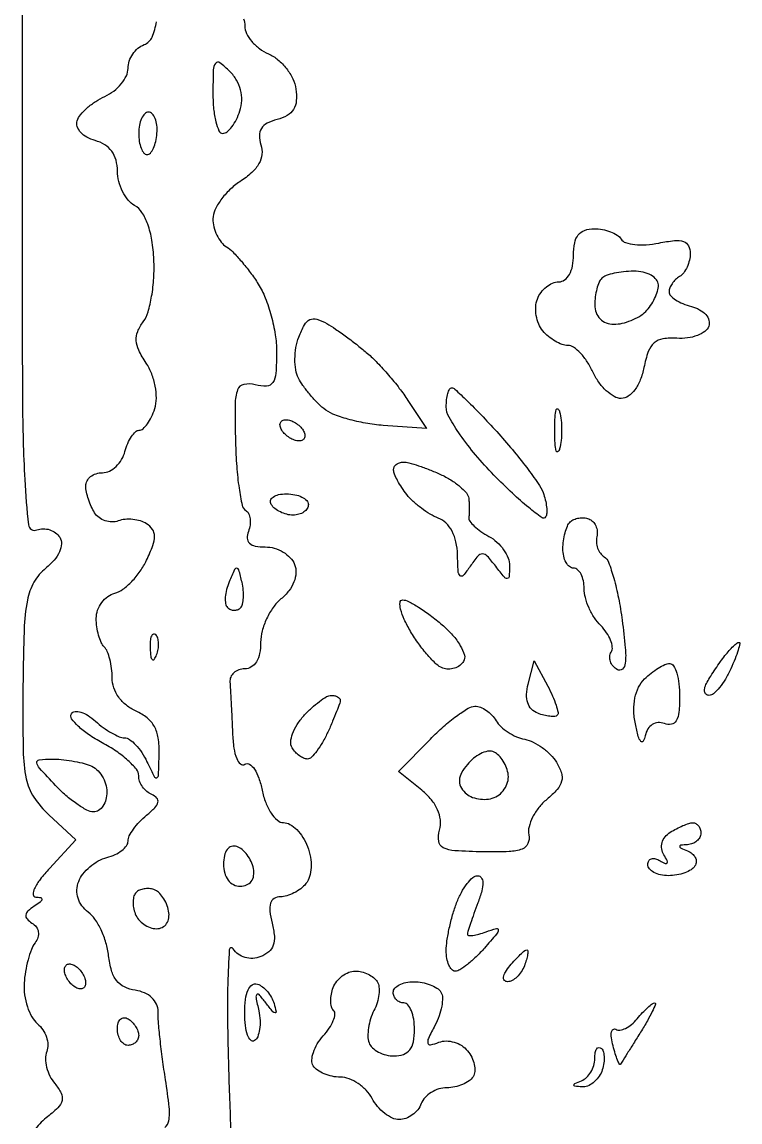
# Model space of a CAD drawing. Extents: x 0 to 102, y 0 to 135.
# Drawn here: x 0 to 5.73, y 65.63 to 74.41 of the extents above; entities that cross this region are included whole.
import ezdxf

# ---------------------------------------------------------------- set-up
doc = ezdxf.new("R2010")
doc.units = 0
doc.header["$MEASUREMENT"] = 0

msp = doc.modelspace()

# ---------------------------------------------------------------- linework, layer by layer
for points in [[(0, 75.073242), (0, 72.690576, 0.001529), (0.003999, 71.382734, 0.011119), (0.021797, 70.755135, 0.015819), (0.051573, 70.393826, 0.490273), (0.118343, 70.353323, -0.089775), (0.168403, 70.362812, -0.079916), (0.220816, 70.354825, -0.080953), (0.267492, 70.330981, -0.096143), (0.301003, 70.294666, -0.152854), (0.314344, 70.242467, -0.093074), (0.29916, 70.180089, -0.071745), (0.256519, 70.113212, -0.044849), (0.189743, 70.048423, 0.09482), (0.095619, 69.936916, 0.08113), (0.042826, 69.792327, 0.039039), (0.016998, 69.558767, 0.00602), (0.007636, 69.092135, 0.005583), (0.009208, 68.592277, 0.047014), (0.033535, 68.368467, 0.095884), (0.094401, 68.221819, 0.059704), (0.215271, 68.079436), (0.429436, 67.880852), (0.218758, 67.653526, 0.023032), (0.1449, 67.56608, 0.052678), (0.099843, 67.492596, 0.116491), (0.089559, 67.445007, 0.40492), (0.10979, 67.424905, -0.052057), (0.149256, 67.420276, -0.400806), (0.158651, 67.406171, -0.189501), (0.145483, 67.384661, -0.020531), (0.096718, 67.35088, 0.041609), (0.04695, 67.313207, 0.179998), (0.030007, 67.280937, 0.224331), (0.040021, 67.250106, 0.06555), (0.079676, 67.217743, -0.09553), (0.113819, 67.186313, -0.121539), (0.130219, 67.146907, -0.116425), (0.126735, 67.10308, -0.082791), (0.104052, 67.059118, 0.069447), (0.074878, 67.00608, 0.025054), (0.048227, 66.924042, 0.024281), (0.027657, 66.830054, 0.026491), (0.017033, 66.737207, 0.05026), (0.020704, 66.644244, 0.044596), (0.042693, 66.549925, 0.047151), (0.078473, 66.468139, 0.093126), (0.12356, 66.413772, -0.07319), (0.166003, 66.366532, -0.066524), (0.19471, 66.307552, -0.070011), (0.205886, 66.246253, -0.10209), (0.197007, 66.192237, 0.097897), (0.187247, 66.135803, 0.055696), (0.196619, 66.066918, 0.052593), (0.222315, 65.996866, 0.059082), (0.261315, 65.936645, -0.053219), (0.312279, 65.859931, -0.183941), (0.319078, 65.801697, -0.139901), (0.285374, 65.743587, -0.02667), (0.192089, 65.662772, 0.080661), (0.098078, 65.561708, 0.086782)], [(1.767113, 74.431603, -0.082377), (1.7766, 74.37441, 0.115324), (1.790569, 74.314651, 0.061574), (1.832515, 74.250942, 0.056316), (1.894154, 74.193168, 0.056832), (1.96695, 74.150811, -0.071231), (2.041834, 74.104314, -0.0528), (2.109563, 74.034104, -0.053278), (2.16043, 73.952145, -0.077217), (2.185143, 73.87078, -0.054865), (2.188069, 73.776766, -0.119448), (2.165763, 73.708604, -0.12611), (2.115759, 73.660517, -0.064889), (2.03472, 73.627643, 0.054649), (1.955761, 73.597473, 0.131716), (1.909777, 73.555816, 0.146849), (1.893646, 73.499967, 0.074361), (1.905335, 73.427019, -0.102822), (1.913262, 73.349877, -0.103281), (1.889764, 73.2761, -0.080365), (1.832126, 73.204027, -0.038971), (1.738507, 73.131677, 0.045711), (1.655984, 73.06611, 0.044844), (1.586164, 72.986248, 0.048488), (1.538193, 72.904728, 0.109178), (1.5228, 72.835074, 0.0618), (1.530792, 72.770664, 0.050912), (1.554461, 72.705544, 0.052855), (1.589318, 72.649445, 0.087391), (1.630581, 72.612154, -0.058542), (1.681757, 72.570982, -0.017445), (1.749594, 72.496907, -0.017239), (1.820564, 72.407715, -0.017834), (1.884381, 72.314827, -0.048272), (1.940372, 72.204556, -0.027164), (1.987507, 72.061867, -0.02688), (2.019758, 71.911285, -0.039331), (2.0304, 71.776209, -0.015621), (2.025006, 71.603613, -0.12744), (2.000684, 71.52922, -0.248155), (1.95126, 71.501261, -0.071145), (1.860962, 71.511575, 0.111343), (1.769017, 71.514703, 0.268745), (1.719372, 71.471785, 0.082386), (1.700045, 71.358143, 0.006665), (1.702862, 71.054274, 0.012789), (1.71228, 70.858962, 0.01853), (1.731376, 70.68734, 0.014404), (1.755985, 70.5495, 0.205768), (1.784006, 70.509523, -0.144249), (1.807118, 70.483733, -0.078305), (1.819306, 70.442573, -0.06715), (1.819182, 70.392894, -0.057515), (1.806154, 70.342191, 0.096705), (1.796489, 70.287075, 0.203064), (1.81389, 70.248098, 0.144706), (1.860268, 70.224958, 0.043875), (1.939404, 70.218, -0.071141), (2.01258, 70.207535, -0.063606), (2.082959, 70.176852, -0.066837), (2.140029, 70.131485, -0.100151), (2.174063, 70.077923, -0.103881), (2.184814, 70.011043, -0.082166), (2.169393, 69.939254, -0.071862), (2.128694, 69.868012, -0.053673), (2.065658, 69.802973, 0.065536), (2.00358, 69.735815, 0.044373), (1.951134, 69.645591, 0.044355), (1.915405, 69.547469, 0.06523), (1.9035, 69.4566, -0.04716), (1.895156, 69.36833, -0.088208), (1.86966, 69.3015, -0.118484), (1.82905, 69.260144, -0.140575), (1.7766, 69.2451, 0.083156), (1.728779, 69.237092, 0.099576), (1.689462, 69.214036, 0.109838), (1.664759, 69.179662, 0.121638), (1.65816, 69.13935, -0.00577), (1.662208, 69.080159, -0.001203), (1.667863, 68.976218, -0.001262), (1.673831, 68.855536, -0.001192), (1.67931, 68.732507, 0.023966), (1.690039, 68.613675, 0.059842), (1.712203, 68.529514, 0.122124), (1.742547, 68.487019, 0.32619), (1.777594, 68.484314, -0.286815), (1.81446, 68.484128, -0.105327), (1.853356, 68.446141, -0.063977), (1.888941, 68.374238, -0.03361), (1.915069, 68.277807, 0.041691), (1.943695, 68.178527, 0.054697), (1.986681, 68.094601, 0.066283), (2.036622, 68.037083, 0.182853), (2.086001, 68.0184, -0.133929), (2.136859, 68.004529, -0.06275), (2.191269, 67.962485, -0.055559), (2.240757, 67.900858, -0.050882), (2.277183, 67.82805, -0.046097), (2.30065, 67.743289, -0.055588), (2.30617, 67.660897, -0.062389), (2.293773, 67.588147, -0.096519), (2.264098, 67.53195, -0.058854), (2.222774, 67.491481, -0.044493), (2.169207, 67.457264, -0.04546), (2.112202, 67.433921, -0.074588), (2.060729, 67.4262, 0.134027), (2.011013, 67.412629, 0.186489), (1.982677, 67.376798, 0.106726), (1.977099, 67.313387, 0.030256), (1.995462, 67.215488, -0.03981), (2.012617, 67.1133, -0.104881), (2.00361, 67.03999, -0.133807), (1.967843, 66.987404, -0.085475), (1.903935, 66.949361, -0.077761), (1.841104, 66.93589, -0.083381), (1.778737, 66.942803, -0.08679), (1.724061, 66.969208, -0.093959), (1.683338, 67.012022, 0.722572), (1.65321, 67.004212, 0.010625), (1.641286, 66.736307, 0.010648), (1.640529, 66.345009, 0.004317), (1.655454, 65.811966, 0.001315), (1.675991, 65.289121, 0.001691)], [(1.138019, 65.586293, 0.189223), (1.170829, 65.64029, 0.071293), (1.174045, 65.748775, 0.010514), (1.144705, 65.96685, -0.005581), (1.120943, 66.131178, -0.005938), (1.101382, 66.292635, -0.005673), (1.087783, 66.431892, -0.02719), (1.08526, 66.511606, 0.114136), (1.073057, 66.570428, 0.097428), (1.03587, 66.621853, 0.08603), (0.977307, 66.660123, 0.066542), (0.903805, 66.680806, -0.078456), (0.816622, 66.707584, -0.115205), (0.754725, 66.758047, -0.095269), (0.714103, 66.838525, -0.041068), (0.690677, 66.956892, 0.042848), (0.669954, 67.059676, 0.037859), (0.631424, 67.161955, 0.039793), (0.582086, 67.249034, 0.08631), (0.528881, 67.304208, -0.074121), (0.478028, 67.354449, -0.084949), (0.446881, 67.415165, -0.086742), (0.438082, 67.481714, -0.08138), (0.451981, 67.548898, -0.076282), (0.485989, 67.608477, -0.04898), (0.541442, 67.665799, -0.048133), (0.608476, 67.71244, -0.064069), (0.677227, 67.740199, 0.04518), (0.741802, 67.763484, 0.055692), (0.796423, 67.796795, 0.06587), (0.833771, 67.834523, 0.163633), (0.846, 67.87089, -0.118738), (0.855988, 67.912356, -0.037079), (0.88949, 67.967386, -0.0347), (0.937392, 68.025383, -0.032096), (0.99405, 68.077838, 0.027063), (1.059906, 68.13759, 0.132784), (1.084457, 68.180887, 0.254966), (1.075927, 68.214646, 0.107773), (1.03635, 68.242265, -0.077874), (0.99592, 68.267053, -0.063346), (0.961664, 68.304657, -0.06454), (0.938485, 68.348813, -0.088859), (0.9306, 68.392828, 0.174414), (0.912206, 68.443954, 0.036186), (0.845141, 68.514086, 0.033986), (0.751059, 68.588235, 0.026386), (0.639675, 68.65603, -0.024738), (0.531466, 68.721404, -0.040223), (0.447582, 68.788318, -0.049094), (0.395573, 68.847741, -0.302342), (0.394274, 68.886363, -0.234649), (0.422952, 68.904194, -0.098439), (0.469404, 68.899489, -0.068127), (0.526749, 68.872965, -0.041596), (0.58611, 68.827611, 0.026514), (0.648453, 68.776933, 0.027954), (0.714753, 68.734096, 0.029053), (0.775693, 68.703929, 0.10073), (0.818583, 68.6952, -0.159712), (0.857991, 68.682283, -0.046413), (0.906401, 68.639285, -0.041522), (0.955067, 68.577704, -0.034116), (0.996546, 68.50485, 0.00563), (1.057645, 68.381725, 0.447621), (1.076301, 68.376819, 0.242348), (1.089189, 68.399823, 0.003173), (1.094074, 68.569389, 0.042452), (1.086305, 68.693754, 0.088278), (1.055532, 68.785586, 0.09949), (0.997967, 68.854238, 0.065408), (0.90945, 68.907789, -0.0663), (0.832897, 68.954287, -0.068058), (0.771952, 69.018842, -0.071048), (0.732603, 69.094632, -0.084455), (0.7191, 69.174006, 0.031306), (0.714422, 69.248648, 0.031637), (0.700462, 69.321855, 0.033335), (0.680082, 69.383695, 0.099264), (0.65565, 69.420756, -0.092208), (0.631252, 69.456662, -0.035129), (0.610838, 69.513874, -0.033317), (0.596881, 69.580711, -0.03483), (0.5922, 69.64782, -0.084769), (0.603334, 69.713022, -0.073861), (0.635698, 69.774328, -0.075388), (0.683702, 69.822498, -0.095504), (0.740278, 69.849564, 0.095043), (0.804591, 69.880258, 0.041866), (0.875838, 69.942558, 0.03944), (0.942524, 70.023392, 0.042526), (0.993819, 70.111761, 0.020766), (1.043523, 70.229516, 0.089735), (1.056981, 70.303937, 0.151364), (1.040367, 70.357541, 0.100663), (0.993791, 70.402629, 0.069599), (0.944579, 70.42517, 0.047148), (0.883998, 70.437219, 0.046973), (0.821911, 70.43773, 0.066963), (0.768164, 70.425746, -0.092299), (0.717072, 70.417027, -0.078405), (0.663073, 70.426381, -0.078277), (0.614499, 70.451933, -0.091476), (0.579109, 70.490085, -0.036292), (0.552621, 70.539405, -0.02595), (0.530055, 70.597858, -0.026353), (0.514316, 70.656123, -0.049764), (0.508895, 70.70445, -0.127188), (0.518797, 70.744776, -0.102146), (0.547584, 70.779136, -0.090799), (0.591012, 70.80223, -0.077061), (0.64242, 70.8102, 0.114309), (0.697264, 70.822904, 0.075597), (0.750634, 70.859903, 0.069688), (0.794479, 70.914727, 0.070024), (0.821487, 70.9794, -0.035906), (0.843496, 71.04417, -0.047691), (0.873015, 71.098897, -0.056409), (0.905156, 71.136851, -0.191138), (0.934766, 71.1486, 0.188007), (0.96509, 71.16042, 0.051623), (0.999681, 71.199519, 0.04458), (1.032684, 71.255585, 0.033914), (1.058815, 71.321942, 0.076373), (1.071559, 71.403567, 0.04784), (1.062547, 71.500011, 0.045855), (1.034278, 71.59816, 0.052038), (0.989419, 71.685162, -0.032173), (0.931432, 71.787452, -0.096172), (0.910876, 71.864838, -0.116174), (0.922545, 71.935607, -0.059228), (0.967024, 72.014558, 0.087464), (1.005183, 72.092183, 0.028219), (1.034008, 72.21756, 0.027162), (1.050882, 72.363324, 0.027356), (1.051795, 72.509711, 0.027401), (1.035694, 72.665104, 0.046029), (1.003256, 72.792127, 0.057656), (0.95685, 72.886453, 0.122659), (0.897974, 72.941777, -0.093689), (0.845696, 72.985546, -0.056139), (0.801519, 73.053751, -0.053541), (0.771546, 73.134448, -0.062242), (0.7614, 73.215637, 0.064682), (0.749936, 73.303885, 0.093314), (0.71618, 73.374767, 0.096842), (0.660089, 73.426725, 0.074716), (0.583287, 73.459644, -0.061884), (0.517822, 73.485745, -0.083545), (0.467933, 73.525245, -0.103809), (0.440979, 73.571512, -0.15871), (0.44071, 73.617561, -0.096006), (0.467295, 73.666181, -0.038789), (0.520115, 73.720725, -0.036562), (0.587756, 73.772235, -0.038383), (0.661123, 73.812411, 0.05781), (0.731825, 73.85477, 0.056222), (0.791692, 73.912542, 0.061098), (0.832423, 73.97625, 0.112166), (0.846, 74.03601, -0.083044), (0.85557, 74.093235, -0.065949), (0.883604, 74.149377, -0.066332), (0.925077, 74.195972, -0.086369), (0.974015, 74.225222, 0.198943), (1.037359, 74.285326, 0.070013), (1.072561, 74.408171, 0.034826)]]:
    msp.add_lwpolyline(points, format="xyb")
for points in [[(1.658395, 74.010262, 0.031435), (1.578948, 74.080302, 0.417268), (1.54395, 74.075694, 0.156445), (1.525537, 74.023459, 0.007133), (1.5228, 73.831629, 0.023702), (1.528512, 73.711205, 0.037821), (1.545977, 73.609705, 0.044085), (1.571159, 73.53716, 0.295303), (1.601699, 73.5174, 0.176284), (1.635977, 73.529873, 0.055947), (1.674076, 73.569874, 0.047927), (1.709786, 73.627663, 0.037614), (1.737294, 73.696033, 0.066028), (1.752294, 73.780641, 0.072528), (1.743885, 73.863452, 0.071875), (1.712044, 73.941022, 0.063181)], [(1.009942, 73.6866, 0.201195), (0.979624, 73.673886, 0.084737), (0.953907, 73.636898, 0.064806), (0.936432, 73.582167, 0.044935), (0.9306, 73.5174, 0.037503), (0.935467, 73.452604, 0.056318), (0.950163, 73.397902, 0.073935), (0.971688, 73.360532, 0.229038), (0.997197, 73.3482, 0.218405), (1.023651, 73.360334, 0.068155), (1.047975, 73.397902, 0.053734), (1.066783, 73.452613, 0.037158), (1.076539, 73.5174, 0.044872), (1.0756, 73.582179, 0.067802), (1.062234, 73.636898, 0.091879), (1.039253, 73.673698, 0.210357)], [(4.563407, 72.756, -0.045421), (4.629972, 72.749941, -0.045645), (4.694234, 72.731963, -0.049683), (4.747074, 72.705566, -0.114153), (4.778187, 72.674171, 0.181485), (4.814582, 72.646032, 0.048568), (4.887495, 72.631097, 0.042641), (4.979665, 72.629277, 0.032991), (5.07928, 72.642446, -0.02299), (5.204301, 72.661523, -0.106183), (5.276655, 72.653816, -0.19903), (5.315432, 72.620445, -0.117348), (5.3298, 72.560068, -0.057328), (5.323524, 72.505513, -0.050122), (5.304949, 72.451143, -0.052853), (5.277601, 72.404997, -0.094436), (5.2452, 72.3753, 0.053813), (5.212839, 72.350127, 0.04903), (5.185451, 72.317887, 0.052251), (5.166745, 72.283792, 0.099678), (5.1606, 72.253274, 0.196053), (5.172846, 72.223242, 0.054526), (5.212921, 72.190338, 0.046281), (5.270525, 72.159906, 0.034452), (5.338713, 72.136956, -0.060777), (5.404853, 72.110755, -0.088005), (5.453837, 72.071616, -0.11127), (5.478955, 72.025579, -0.155532), (5.477524, 71.979039, -0.149852), (5.446787, 71.937483, -0.068112), (5.386864, 71.904711, -0.058485), (5.308913, 71.885006, -0.049819), (5.224087, 71.882357, 0.052507), (5.112539, 71.878275, 0.14644), (5.042149, 71.845796, 0.127592), (4.99544, 71.776614, 0.035679), (4.960491, 71.649707, -0.043438), (4.931545, 71.550619, -0.064814), (4.888287, 71.471526, -0.081919), (4.836025, 71.420095, -0.154696), (4.780201, 71.4024, -0.131024), (4.723105, 71.417623, -0.057189), (4.659496, 71.464528, -0.051118), (4.599567, 71.532993, -0.04737), (4.553007, 71.6139, 0.037462), (4.508536, 71.694838, 0.044648), (4.454703, 71.763272, 0.050424), (4.399944, 71.810746, 0.154587), (4.353679, 71.8254, -0.08895), (4.307284, 71.83372, -0.04321), (4.25264, 71.859527, -0.041029), (4.1988, 71.897125, -0.046647), (4.154299, 71.941577, -0.075099), (4.121334, 71.996223, -0.055741), (4.101717, 72.064054, -0.056022), (4.097632, 72.134122, -0.078337), (4.110692, 72.195377, -0.068706), (4.139682, 72.247992, -0.062921), (4.182607, 72.292573, -0.066728), (4.232354, 72.322758, -0.103398), (4.281351, 72.333, 0.162184), (4.328292, 72.348637, 0.105211), (4.366265, 72.392107, 0.079023), (4.390997, 72.459727, 0.048268), (4.3992, 72.5445, -0.044995), (4.408124, 72.643464, -0.120661), (4.436771, 72.707609, -0.147833), (4.48752, 72.743616, -0.081061)], [(4.8786, 72.4176, 0.026022), (4.798895, 72.413449, 0.028659), (4.722619, 72.401032, 0.029781), (4.659421, 72.382982, 0.11238), (4.6248, 72.3612, 0.097261), (4.603094, 72.328886, 0.034257), (4.584967, 72.275807, 0.032464), (4.572559, 72.213214, 0.03271), (4.5684, 72.1497, 0.085707), (4.579233, 72.086968, 0.108987), (4.610315, 72.037292, 0.11018), (4.659108, 72.005665, 0.089141), (4.72068, 71.9946, 0.056383), (4.786423, 72.002037, 0.038823), (4.858049, 72.024421, 0.039117), (4.924495, 72.057234, 0.062206), (4.97448, 72.09612, 0.047088), (5.013335, 72.143074, 0.037433), (5.046178, 72.200125, 0.038655), (5.068701, 72.258151, 0.073375), (5.076, 72.30762, 0.174387), (5.060904, 72.349587, 0.09324), (5.018014, 72.385293, 0.073506), (4.954119, 72.409457, 0.053755)], [(2.430893, 71.999729, -0.017992), (2.500587, 71.955776, -0.008342), (2.587995, 71.893989, -0.008251), (2.677755, 71.825963, -0.011378), (2.755902, 71.761758, -0.024599), (2.833751, 71.687809, -0.013025), (2.923129, 71.589104, -0.012932), (3.0095, 71.483153, -0.019511), (3.078592, 71.386179), (3.22568, 71.161695), (2.881508, 71.187364, -0.025541), (2.740122, 71.205204, -0.024814), (2.5999, 71.237475, -0.025618), (2.479771, 71.278227, -0.078775), (2.406149, 71.321909, -0.028019), (2.350805, 71.373338, -0.018498), (2.292941, 71.438123, -0.018633), (2.241201, 71.505511, -0.033958), (2.204978, 71.564642, -0.081456), (2.183406, 71.629915, -0.041669), (2.177068, 71.716182, -0.03997), (2.185377, 71.808416, -0.047831), (2.20824, 71.892553, -0.034141), (2.252494, 71.989255, -0.157466), (2.296514, 72.031177, -0.1916), (2.351358, 72.035023, -0.054576)], [(3.42652, 71.487, -0.190226), (3.453057, 71.476525, -0.004676), (3.549678, 71.384458, -0.009481), (3.661495, 71.2717, -0.006233), (3.78607, 71.13792, -0.010244), (3.911319, 70.9942, -0.011556), (4.025501, 70.85103, -0.010856), (4.116861, 70.725309, -0.059907), (4.155964, 70.65147, -0.031496), (4.173794, 70.594714, -0.034335), (4.18373, 70.537778, -0.036649), (4.185253, 70.488438, -0.120218), (4.176253, 70.457335, -0.444756), (4.14756, 70.451134, -0.014167), (4.041669, 70.532042, -0.01886), (3.911853, 70.645555, -0.010853), (3.763839, 70.79137, -0.017956), (3.618406, 70.952168, -0.022289), (3.495578, 71.112145, -0.021341), (3.406014, 71.252636, -0.131975), (3.384, 71.334585, -0.026378), (3.387083, 71.392989, -0.041668), (3.39649, 71.442228, -0.050749), (3.41011, 71.476985, -0.281047)], [(4.288317, 71.29665, -0.039571), (4.300348, 71.229201, -0.024357), (4.304276, 71.1486, -0.024357), (4.300348, 71.067999, -0.039571), (4.288317, 71.00055, -0.161593), (4.274078, 70.978627, -0.542911), (4.260992, 70.982969, -0.052887), (4.251972, 71.042682, -0.011065), (4.249627, 71.1486, -0.011065), (4.251972, 71.254518, -0.052887), (4.260992, 71.314231, -0.542911), (4.274078, 71.318573, -0.161593)], [(2.105014, 71.2332, -0.085235), (2.141242, 71.226979, -0.053414), (2.180122, 71.208349, -0.051777), (2.215627, 71.180962, -0.064269), (2.2419, 71.1486, -0.076764), (2.25559, 71.11625, -0.154201), (2.253976, 71.088851, -0.186277), (2.23763, 71.070704, -0.117858), (2.209586, 71.064, -0.085235), (2.173358, 71.070221, -0.053414), (2.134478, 71.088851, -0.051777), (2.098973, 71.116238, -0.064269), (2.0727, 71.1486, -0.076764), (2.05901, 71.18095, -0.154201), (2.060624, 71.208349, -0.186277), (2.07697, 71.226496, -0.117858)], [(3.041619, 70.8948, -0.066586), (3.085911, 70.888875, -0.013555), (3.161854, 70.86596, -0.014063), (3.24931, 70.834205, -0.012778), (3.337719, 70.79662, -0.031134), (3.420932, 70.75226, -0.03728), (3.492845, 70.700206, -0.040605), (3.545043, 70.648337, -0.150911), (3.563218, 70.60627, -0.014404), (3.566384, 70.56652, -0.01129), (3.567598, 70.523279, -0.011452), (3.566897, 70.482975, -0.027305), (3.56406, 70.453176, 0.20005), (3.571416, 70.423806, 0.042878), (3.607035, 70.383681, 0.038509), (3.659449, 70.34111, 0.028447), (3.723242, 70.302149, -0.061398), (3.787428, 70.256902, -0.05516), (3.841354, 70.195899, -0.058511), (3.877555, 70.12913, -0.099947), (3.888909, 70.066973, -0.012694), (3.885049, 69.979149, -0.384782), (3.87042, 69.965054, -0.235594), (3.847217, 69.975711, -0.006846), (3.778608, 70.06342, 0.019663), (3.710921, 70.145524, 0.213674), (3.672699, 70.16264, 0.225222), (3.635687, 70.145077, 0.021896), (3.574773, 70.06342, -0.022338), (3.520057, 69.990205, -0.432175), (3.494669, 69.988464, -0.194589), (3.478682, 70.022508, -0.008377), (3.473575, 70.157205, 0.049809), (3.461412, 70.257509, 0.066124), (3.429735, 70.343682, 0.07623), (3.381494, 70.408951, 0.10619), (3.32055, 70.448062, -0.044426), (3.256362, 70.478892, -0.026336), (3.185716, 70.526113, -0.026211), (3.119679, 70.581093, -0.040454), (3.069441, 70.635757, -0.019955), (3.029794, 70.691004, -0.021731), (2.995864, 70.747721, -0.021837), (2.97123, 70.798463, -0.09174), (2.963691, 70.83135, -0.127915), (2.968899, 70.85554, -0.105624), (2.985472, 70.876162, -0.093538), (3.011024, 70.890015, -0.077725)], [(2.110007, 70.641, -0.0466), (2.176678, 70.634773, -0.066561), (2.233031, 70.616149, -0.086673), (2.271051, 70.588716, -0.195654), (2.2842, 70.5564, -0.142666), (2.274804, 70.524139, -0.09965), (2.24839, 70.496651, -0.08433), (2.208891, 70.478133, -0.067639), (2.162293, 70.4718, -0.061875), (2.111783, 70.478075, -0.051278), (2.060837, 70.496651, -0.053305), (2.017062, 70.524012, -0.08825), (1.9881, 70.5564, -0.202618), (1.983142, 70.588389, -0.181468), (2.002342, 70.616149, -0.104212), (2.046931, 70.634948, -0.047867)], [(4.520812, 70.441837, -0.110342), (4.55318, 70.420797, -0.087653), (4.576771, 70.386294, -0.082552), (4.588087, 70.343779, -0.081959), (4.585084, 70.299778, 0.07714), (4.581551, 70.254411, 0.067794), (4.591538, 70.207929, 0.070331), (4.613005, 70.167433, 0.097645), (4.643025, 70.139565, -0.168361), (4.678885, 70.095548, -0.018343), (4.719781, 69.969338, -0.020831), (4.757754, 69.810749, -0.01537), (4.786985, 69.632585, -0.009024), (4.81213, 69.412659, -0.048104), (4.812088, 69.29188, -0.174123), (4.788918, 69.242826, -0.347649), (4.748814, 69.238169, -0.079076), (4.714863, 69.267434, -0.090862), (4.693612, 69.30452, -0.100774), (4.688185, 69.343522, -0.12336), (4.699314, 69.378495, 0.165729), (4.708484, 69.418541, 0.067899), (4.695111, 69.473435, 0.05701), (4.663084, 69.533704, 0.045795), (4.616094, 69.590192, -0.052744), (4.56545, 69.652817, -0.038424), (4.522661, 69.731552, -0.039094), (4.493401, 69.813526, -0.066272), (4.4838, 69.885643, 0.049879), (4.477556, 69.948077, 0.069864), (4.458949, 70.000873, 0.090018), (4.431498, 70.036397, 0.185417), (4.3992, 70.0488, -0.177615), (4.366914, 70.060643, -0.092341), (4.339451, 70.094361, -0.072432), (4.320858, 70.144559, -0.05258), (4.3146, 70.2039, -0.033666), (4.31889, 70.267544, -0.032922), (4.331685, 70.330525, -0.034745), (4.350387, 70.384123, -0.095343), (4.372762, 70.417162, -0.093244), (4.401681, 70.436924, -0.062167), (4.440244, 70.448403, -0.059917), (4.482107, 70.450307, -0.070714)], [(1.754871, 69.936428, 0.007526), (1.729866, 70.035207, 0.331063), (1.714054, 70.047693, 0.299388), (1.696083, 70.036606, 0.006675), (1.652341, 69.939401, 0.039133), (1.631035, 69.877458, 0.047311), (1.621335, 69.816768, 0.054202), (1.623595, 69.765843, 0.159521), (1.639249, 69.734951, 0.093268), (1.663174, 69.718604, 0.096401), (1.691127, 69.712318, 0.09918), (1.718747, 69.717023, 0.105125), (1.741778, 69.731978, 0.13795), (1.758441, 69.761681, 0.043304), (1.766158, 69.812569, 0.039523), (1.76524, 69.873566, 0.03472)], [(3.036099, 69.795, -0.121406), (3.082285, 69.783618, -0.019476), (3.163391, 69.736942, -0.020558), (3.25636, 69.673029, -0.01675), (3.350539, 69.597357, -0.034292), (3.434232, 69.51474, -0.048442), (3.495613, 69.429935, -0.05901), (3.528296, 69.355111, -0.215106), (3.521747, 69.304951, -0.095936), (3.491251, 69.271877, -0.080926), (3.448802, 69.250146, -0.079954), (3.401155, 69.242843, -0.089971), (3.355664, 69.251448, -0.097169), (3.3046, 69.283472, -0.02452), (3.23615, 69.354361, -0.024086), (3.164484, 69.444688, -0.022248), (3.09979, 69.543853, -0.023719), (3.04885, 69.640252, -0.047621), (3.019884, 69.721226, -0.081647), (3.015221, 69.77568, -0.391692)], [(1.066313, 69.518288, 0.296942), (1.047797, 69.522197, 0.208169), (1.032176, 69.506754, 0.077125), (1.022809, 69.466147, 0.028489), (1.021879, 69.40725, 0.018894), (1.026874, 69.344111, 0.168741), (1.03883, 69.319428, 0.470617), (1.054248, 69.320887, 0.054073), (1.072991, 69.356138, 0.051402), (1.086192, 69.402403, 0.05415), (1.089358, 69.449572, 0.060344), (1.082661, 69.490629, 0.126455)], [(5.719045, 69.4566, -0.485347), (5.726569, 69.447046, -0.016721), (5.712015, 69.394472, -0.019912), (5.687621, 69.326234, -0.011095), (5.652807, 69.2451, -0.027745), (5.61034, 69.164123, -0.036357), (5.562419, 69.095728, -0.039559), (5.515993, 69.047166, -0.184244), (5.480428, 69.0336, -0.180225), (5.456696, 69.042441, -0.179793), (5.444505, 69.064664, -0.112799), (5.447197, 69.098817, -0.054076), (5.464879, 69.13935, -0.011742), (5.493909, 69.187463, -0.006429), (5.531608, 69.2451, -0.006404), (5.571416, 69.302681, -0.010151), (5.607131, 69.35085, -0.016551), (5.640654, 69.391351, -0.022305), (5.673743, 69.425536, -0.020224), (5.702875, 69.450915, -0.170679)], [(4.193371, 69.107604, -0.017678), (4.232213, 69.028421, -0.026492), (4.259891, 68.956575, -0.02458), (4.275757, 68.898246, -0.255834), (4.269026, 68.875226, -0.182541), (4.248727, 68.866056, -0.041177), (4.210198, 68.866793, -0.037491), (4.163109, 68.875186, -0.028779), (4.113316, 68.891074, -0.110252), (4.064015, 68.9238, -0.113081), (4.03386, 68.97411, -0.091838), (4.024953, 69.041414, -0.051094), (4.03766, 69.123451), (4.085987, 69.308252)], [(5.166643, 69.2874, -0.271219), (5.196907, 69.26968, -0.055304), (5.222124, 69.210187, -0.044348), (5.239497, 69.12526, -0.028293), (5.2452, 69.024549, -0.022963), (5.239462, 68.899683, -0.105522), (5.21802, 68.830879, -0.221426), (5.179622, 68.803315, -0.139188), (5.1236, 68.80836, 0.104597), (5.072837, 68.816446, 0.129563), (5.027387, 68.80198, 0.119177), (4.992325, 68.765656, 0.080131), (4.971348, 68.711661, -0.074945), (4.954957, 68.668147, -0.524638), (4.936118, 68.66636, -0.11159), (4.915194, 68.706865, -0.013336), (4.892266, 68.805726, -0.043681), (4.879892, 68.91389, -0.057255), (4.888604, 69.012887, -0.064054), (4.917774, 69.098022, -0.082025), (4.965962, 69.165276, -0.029132), (5.018488, 69.212014, -0.030565), (5.075288, 69.251526, -0.032107), (5.1282, 69.27924, -0.104957)], [(2.466512, 69.0336, -0.051633), (2.493865, 69.030768, -0.071547), (2.517, 69.022344, -0.091569), (2.532549, 69.009906, -0.180289), (2.538, 68.995281, -0.086484), (2.533729, 68.970775, -0.006008), (2.50916, 68.90492, -0.008394), (2.477426, 68.82681, -0.006211), (2.43982, 68.741481, -0.023677), (2.397396, 68.658961, -0.032249), (2.351086, 68.589297, -0.033588), (2.307188, 68.539077, -0.198894), (2.275613, 68.526, -0.108906), (2.246301, 68.532461, -0.050755), (2.212655, 68.552417, -0.046922), (2.18016, 68.581528, -0.048266), (2.154005, 68.615931, -0.164879), (2.143335, 68.662179, -0.062631), (2.158315, 68.727581, -0.05325), (2.194083, 68.800386, -0.043153), (2.246724, 68.869731, -0.022062), (2.308745, 68.932465, -0.02659), (2.372461, 68.985463, -0.026813), (2.429693, 69.02354, -0.134156)], [(3.612446, 68.94665, -0.098987), (3.656285, 68.938935, -0.056538), (3.704037, 68.913803, -0.053308), (3.748226, 68.876283, -0.059521), (3.781646, 68.83153, 0.074787), (3.819203, 68.784303, 0.04336), (3.876466, 68.739584, 0.042228), (3.943163, 68.703843, 0.054763), (4.009432, 68.68348, -0.067785), (4.077597, 68.660584, -0.041948), (4.150041, 68.616836, -0.041383), (4.215608, 68.560498, -0.057542), (4.263232, 68.49955, -0.058048), (4.30205, 68.415435, -0.144192), (4.304063, 68.348313, -0.12067), (4.268785, 68.283212, -0.034837), (4.185597, 68.20345, 0.051528), (4.12215, 68.138424, 0.050474), (4.072838, 68.061367, 0.054873), (4.043974, 67.984398, 0.111932), (4.042292, 67.920222, -0.152171), (4.034957, 67.850825, -0.205107), (3.989656, 67.807866, -0.080171), (3.886979, 67.787664, -0.012347), (3.678507, 67.785668, -0.01068), (3.4527, 67.793908, -0.101315), (3.359703, 67.818625, -0.253348), (3.324207, 67.869107, -0.093357), (3.330464, 67.958851, 0.089432), (3.336756, 68.039992, 0.079834), (3.314979, 68.121745, 0.069892), (3.265088, 68.20146, 0.047721), (3.188752, 68.276473), (3.0033, 68.426835), (3.2571, 68.685568, -0.018006), (3.361715, 68.784803, -0.022341), (3.466175, 68.868988, -0.021408), (3.558218, 68.930728, -0.131983)], [(3.756247, 68.585257, 0.136336), (3.712567, 68.587459, 0.061303), (3.658031, 68.567978, 0.05416), (3.601783, 68.531626, 0.049065), (3.552563, 68.482932, 0.043518), (3.505957, 68.415641, 0.109797), (3.488446, 68.359042, 0.13507), (3.498155, 68.307783, 0.08261), (3.534179, 68.257381, 0.09204), (3.579779, 68.226061, 0.062884), (3.640113, 68.207881, 0.060899), (3.705301, 68.204918, 0.072672), (3.765266, 68.218411, 0.090478), (3.816226, 68.249436, 0.08101), (3.855272, 68.297544, 0.081998), (3.876665, 68.35499, 0.096402), (3.876702, 68.412984, 0.05394), (3.859314, 68.469328, 0.050815), (3.830015, 68.521873, 0.054661), (3.793889, 68.563113, 0.105591)], [(0.238001, 68.526, -0.02477), (0.313302, 68.522267, -0.01694), (0.398193, 68.510916, -0.017107), (0.479459, 68.494355, -0.032805), (0.542981, 68.474649, -0.093632), (0.594143, 68.443061, -0.066804), (0.637491, 68.391338, -0.064844), (0.666797, 68.328209, -0.076427), (0.6768, 68.263149, -0.064313), (0.668906, 68.202029, -0.08292), (0.645736, 68.150473, -0.100248), (0.611373, 68.116264, -0.150403), (0.57105, 68.104462, -0.120547), (0.517503, 68.118349, -0.02817), (0.43784, 68.167193, -0.027446), (0.350106, 68.235456, -0.02393), (0.26607, 68.315962, -0.005472), (0.139045, 68.452848, -0.152223), (0.118726, 68.496577, -0.422235), (0.137689, 68.520701, -0.026392)], [(5.35095, 68.017105, -0.133323), (5.375142, 68.011064, -0.102891), (5.395762, 67.993168, -0.089496), (5.40963, 67.966029, -0.073605), (5.4144, 67.9338, -0.121561), (5.406308, 67.901008, -0.093986), (5.383336, 67.872089, -0.085274), (5.349051, 67.851447, -0.077337), (5.30865, 67.842521, 0.0119), (5.253888, 67.837752, 0.38521), (5.245728, 67.828536, 0.292905), (5.253529, 67.816642, 0.009297), (5.309177, 67.792995, -0.07888), (5.346166, 67.77079, -0.105417), (5.370188, 67.740006, -0.121773), (5.377531, 67.705596, -0.131107), (5.367634, 67.672774, -0.118809), (5.337652, 67.643072, -0.048612), (5.285626, 67.618129, -0.044476), (5.221969, 67.601125, -0.043058), (5.155607, 67.5954, -0.052595), (5.092782, 67.602027, -0.072446), (5.039636, 67.621718, -0.092354), (5.003938, 67.650801, -0.177572), (4.9914, 67.684993, -0.132745), (4.999281, 67.714156, -0.19028), (5.020091, 67.730536, -0.143226), (5.051687, 67.730733, -0.068937), (5.089071, 67.714221, 0.029176), (5.129411, 67.692433, 0.369426), (5.144815, 67.69671, 0.271346), (5.145989, 67.715544, 0.021481), (5.120533, 67.760987, -0.100273), (5.102852, 67.808875, -0.106732), (5.105789, 67.858746, -0.101503), (5.129447, 67.904882, -0.082704), (5.170911, 67.941963, -0.021262), (5.220205, 67.970324, -0.021051), (5.271891, 67.994497, -0.021465), (5.318801, 68.011752, -0.072407)], [(1.71315, 67.82809, 0.158297), (1.671296, 67.8284, 0.156475), (1.637015, 67.804082, 0.107922), (1.614698, 67.75521, 0.053387), (1.6074, 67.68705, 0.066422), (1.616824, 67.616419, 0.09567), (1.644522, 67.559956, 0.111791), (1.687377, 67.523763, 0.12024), (1.740503, 67.5108, 0.099154), (1.791812, 67.521076, 0.133817), (1.828993, 67.550015, 0.126354), (1.847695, 67.595255, 0.083236), (1.846253, 67.65184, 0.060892), (1.827936, 67.708399, 0.053046), (1.795871, 67.761792, 0.055831), (1.755642, 67.804257, 0.095154)], [(3.633612, 67.5954, -0.246111), (3.663628, 67.579673, -0.150084), (3.676033, 67.540625, -0.070871), (3.667185, 67.473913, -0.022494), (3.635706, 67.378393, 0.004842), (3.604102, 67.292781, 0.006635), (3.577436, 67.215103, 0.004465), (3.556582, 67.149659, 0.075029), (3.5532, 67.127248, 0.401633), (3.562575, 67.117459, 0.044139), (3.59669, 67.118998, 0.034881), (3.64446, 67.128832, 0.019233), (3.70125, 67.1471, -0.017595), (3.784547, 67.174196, -0.530493), (3.798792, 67.16229, -0.151535), (3.785066, 67.129975, -0.004531), (3.688138, 67.017545, -0.020292), (3.621194, 66.947271, -0.025288), (3.553318, 66.887916, -0.024913), (3.492838, 66.844909, -0.143045), (3.455488, 66.834, -0.212499), (3.428148, 66.846169, -0.080549), (3.405, 66.882085, -0.061294), (3.389242, 66.935021, -0.041746), (3.384, 66.997693, -0.036858), (3.389762, 67.075749, -0.016515), (3.408236, 67.177046, -0.016245), (3.434911, 67.283324, -0.021234), (3.466506, 67.378393, -0.031834), (3.504302, 67.461468, -0.041422), (3.549627, 67.531654, -0.046869), (3.595485, 67.580891, -0.183842)], [(1.052213, 67.484402, 0.063377), (1.013944, 67.491951, 0.056178), (0.973356, 67.490162, 0.059317), (0.936647, 67.479813, 0.098345), (0.909992, 67.461992, 0.128611), (0.893228, 67.433353, 0.058552), (0.886403, 67.390184, 0.052441), (0.889649, 67.340288, 0.049204), (0.90318, 67.291029, 0.082849), (0.929857, 67.24568, 0.065923), (0.971771, 67.207247, 0.066352), (1.021929, 67.181266, 0.08657), (1.072754, 67.1724, 0.114879), (1.11889, 67.183142, 0.128775), (1.153295, 67.212933, 0.116304), (1.170929, 67.258474, 0.082545), (1.169453, 67.31344, 0.052295), (1.152321, 67.369608, 0.050182), (1.123731, 67.421839, 0.054238), (1.08864, 67.462707, 0.108319)], [(4.026204, 67.0032, -0.407084), (4.034447, 66.995156, -0.044074), (4.032582, 66.965923, -0.034664), (4.02338, 66.924979, -0.019009), (4.006794, 66.8763, -0.054778), (3.981783, 66.827768, -0.05745), (3.947167, 66.786677, -0.064053), (3.908652, 66.758712, -0.125677), (3.87219, 66.7494, -0.214681), (3.847963, 66.760305, -0.22275), (3.840562, 66.785421, -0.100348), (3.855395, 66.825831, -0.035237), (3.8916, 66.8763, -0.012711), (3.934076, 66.924911, -0.017822), (3.974583, 66.965923, -0.014236), (4.009689, 66.997181, -0.176553)], [(0.423, 66.8763, -0.064269), (0.455362, 66.850027, -0.051777), (0.482749, 66.814522, -0.053414), (0.501379, 66.775642, -0.085235), (0.5076, 66.739414, -0.117858), (0.500896, 66.71137, -0.186277), (0.482749, 66.695024, -0.154201), (0.45535, 66.69341, -0.076764), (0.423, 66.7071, -0.064269), (0.390638, 66.733373, -0.051777), (0.363251, 66.768878, -0.053414), (0.344621, 66.807758, -0.085235), (0.3384, 66.843986, -0.117858), (0.345104, 66.87203, -0.186277), (0.363251, 66.888376, -0.154201), (0.39065, 66.88999, -0.076764)], [(2.657252, 66.834, -0.05952), (2.708697, 66.827854, -0.050714), (2.760266, 66.809662, -0.053113), (2.804295, 66.782873, -0.091374), (2.833019, 66.751148, -0.116475), (2.847171, 66.708681, -0.050174), (2.846541, 66.648631, -0.045954), (2.832841, 66.581941, -0.045225), (2.807144, 66.518498, 0.043126), (2.780447, 66.453371, 0.037709), (2.763844, 66.381639, 0.039562), (2.758913, 66.314185, 0.084748), (2.767982, 66.26295, 0.118488), (2.794496, 66.222494, 0.067231), (2.842393, 66.188264, 0.061142), (2.903223, 66.165082, 0.060568), (2.96805, 66.1572, 0.083381), (3.04261, 66.169721, 0.147035), (3.092835, 66.205937, 0.11907), (3.12131, 66.270208, 0.045039), (3.1302, 66.3687, 0.038131), (3.124014, 66.449692, 0.057076), (3.105349, 66.518072, 0.074992), (3.077996, 66.564732, 0.226478), (3.0456, 66.5802, -0.099038), (3.013313, 66.586659, -0.097945), (2.985851, 66.605051, -0.097945), (2.967459, 66.632513, -0.099038), (2.961, 66.6648, -0.186414), (2.973476, 66.697099, -0.089706), (3.009236, 66.724549, -0.069539), (3.06237, 66.743158, -0.049547), (3.125207, 66.7494, -0.045961), (3.191819, 66.743264, -0.045898), (3.25622, 66.725062, -0.049904), (3.309248, 66.698332, -0.113128), (3.340619, 66.666548, -0.136776), (3.353515, 66.621988, -0.04625), (3.347892, 66.55405, -0.041894), (3.327327, 66.47636, -0.03724), (3.29347, 66.39992, 0.010701), (3.241287, 66.297189, 0.172941), (3.237239, 66.25918, 0.410045), (3.258586, 66.245911, 0.036083), (3.325673, 66.266243, -0.094473), (3.382919, 66.276543, -0.069863), (3.446686, 66.266915, -0.068006), (3.507035, 66.23959, -0.079442), (3.554298, 66.198177, -0.059707), (3.58773, 66.146413, -0.06172), (3.607527, 66.088783, -0.068456), (3.611401, 66.034243, -0.122555), (3.59779, 65.991706, -0.103375), (3.56565, 65.957862, -0.051715), (3.513669, 65.92934, -0.048211), (3.451456, 65.909947, -0.0515), (3.388058, 65.9034, 0.074909), (3.325105, 65.893915, 0.064522), (3.264175, 65.866123, 0.066849), (3.214402, 65.825018, 0.095434), (3.184206, 65.7765, -0.079308), (3.156128, 65.727989, -0.065383), (3.112632, 65.686877, -0.066651), (3.060961, 65.65908, -0.090356), (3.008932, 65.6496, -0.110281), (2.953856, 65.661897, -0.055711), (2.892936, 65.699302, -0.051385), (2.835832, 65.754083, -0.05307), (2.7918, 65.8188, 0.066545), (2.745182, 65.88351, 0.055538), (2.680485, 65.938298, 0.057649), (2.608397, 65.975509, 0.090584), (2.540016, 65.988, -0.050534), (2.47422, 65.994667, -0.047843), (2.40982, 66.014417, -0.051455), (2.356151, 66.043459, -0.104982), (2.323205, 66.077931, -0.154306), (2.311757, 66.123262, -0.065784), (2.323717, 66.185385, -0.056322), (2.355323, 66.253561, -0.04727), (2.402997, 66.317446, 0.035184), (2.450972, 66.378599, 0.052126), (2.483054, 66.43864, 0.066523), (2.496115, 66.48901, 0.230525), (2.485433, 66.519967, -0.136838), (2.468715, 66.549617, -0.056547), (2.462763, 66.595701, -0.050222), (2.467348, 66.649588, -0.045322), (2.482593, 66.703451, -0.076092), (2.511055, 66.753358, -0.064775), (2.554564, 66.795651, -0.066816), (2.605889, 66.824255, -0.094025)], [(1.877062, 66.730012, -0.083716), (1.917936, 66.708274, -0.051259), (1.957672, 66.670638, -0.049672), (1.990385, 66.623917, -0.061964), (2.010403, 66.574912, -0.012155), (2.026184, 66.510351, -0.503812), (2.018061, 66.501051, -0.204828), (2.000283, 66.51041, -0.005662), (1.944902, 66.5802, 0.012293), (1.890484, 66.646939, 0.453538), (1.873011, 66.647124, 0.233795), (1.866391, 66.623248, 0.006712), (1.888219, 66.516834, -0.040817), (1.898517, 66.44053, -0.049698), (1.895149, 66.368542, -0.05755), (1.879735, 66.310843, -0.161689), (1.853258, 66.279191, -0.354485), (1.824168, 66.282928, -0.10646), (1.799118, 66.323823, -0.056964), (1.782027, 66.398959, -0.027472), (1.7766, 66.497657, -0.027938), (1.782787, 66.608302, -0.074229), (1.803078, 66.684607, -0.140495), (1.83549, 66.724098, -0.23576)], [(5.046009, 66.5802, -0.532862), (5.052934, 66.569893, -0.014974), (5.027191, 66.511859, -0.018049), (4.987782, 66.436813, -0.009846), (4.934355, 66.34755, 0.000135), (4.877513, 66.256634, 0.000194), (4.827199, 66.176042, 0.000102), (4.784615, 66.107743, 0.003045), (4.77395, 66.090394, -0.583053), (4.765598, 66.090646, -0.025044), (4.75019, 66.12381, -0.021427), (4.73232, 66.174006, -0.010845), (4.713934, 66.238561, -0.028854), (4.701172, 66.302145, -0.076731), (4.701761, 66.348325, -0.201895), (4.714963, 66.369178, -0.298841), (4.735904, 66.369748, 0.180896), (4.769285, 66.363132, 0.073899), (4.814021, 66.377453, 0.059948), (4.862614, 66.409087, 0.04534), (4.907573, 66.454231, -0.014795), (4.950087, 66.502479, -0.020157), (4.991363, 66.543197, -0.017453), (5.027358, 66.573723, -0.168692)], [(0.846, 66.4533, -0.06081), (0.878361, 66.427395, -0.051032), (0.905749, 66.392989, -0.053229), (0.924399, 66.355719, -0.089642), (0.9306, 66.321407, -0.105429), (0.924123, 66.291033, -0.099231), (0.905749, 66.265185, -0.096318), (0.878295, 66.247859, -0.092995), (0.846, 66.2418, -0.153634), (0.813735, 66.251954, -0.097988), (0.786251, 66.280544, -0.080552), (0.767706, 66.323262, -0.062283), (0.7614, 66.373693, -0.066118), (0.767598, 66.420361, -0.138808), (0.786251, 66.451483, -0.191142), (0.813882, 66.462432, -0.139169)], [(4.621151, 66.217249, -0.137182), (4.637801, 66.187673, -0.056457), (4.643691, 66.141644, -0.050128), (4.639066, 66.087798, -0.045168), (4.623807, 66.033949, -0.068987), (4.596549, 65.984544, -0.066477), (4.556582, 65.943711, -0.071509), (4.510491, 65.917285, -0.11028), (4.465305, 65.910079, -0.011982), (4.409926, 65.914825, -0.36718), (4.401076, 65.924182, -0.30932), (4.408402, 65.936233, -0.01027), (4.46265, 65.959429, 0.096788), (4.503088, 65.985721, 0.06555), (4.537336, 66.028913, 0.062877), (4.560503, 66.081653, 0.072204), (4.5684, 66.13605, -0.037777), (4.572025, 66.183959, -0.106677), (4.583896, 66.215156, -0.243994), (4.60131, 66.225036, -0.208648)]]:
    msp.add_lwpolyline(points, format="xyb", close=True)

doc.saveas('drawing.dxf')
